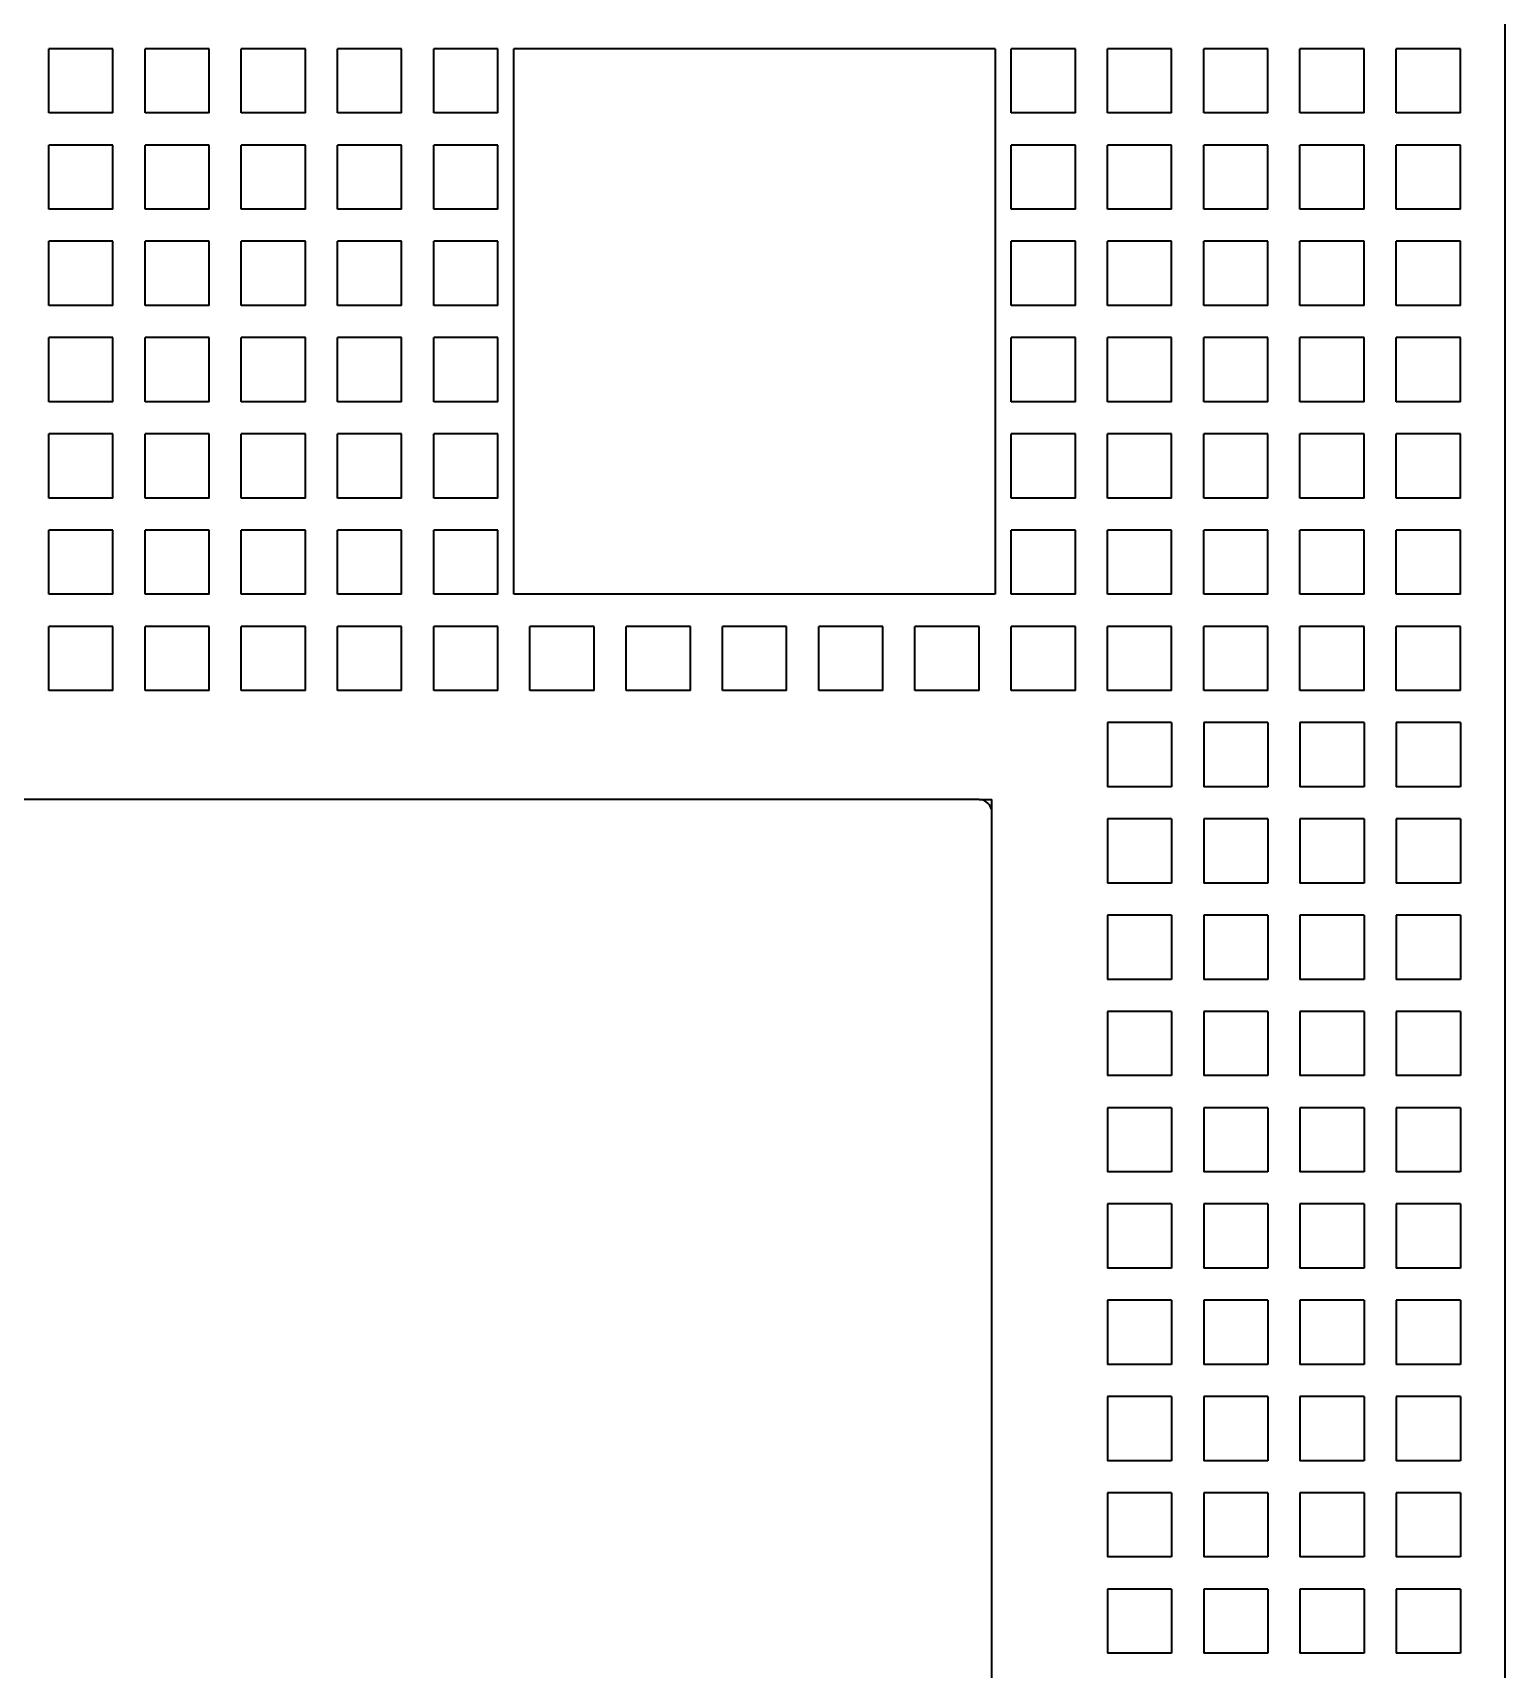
# Model space of a CAD drawing. Header units: millimetres. Extents: x 0 to 840, y -1485 to 297.
# Drawn here: x 74.303 to 76.598, y -701.995 to -699.445 of the extents above; entities that cross this region are included whole.
import ezdxf

# ---------------------------------------------------------------- set-up
doc = ezdxf.new("R2010")
doc.units = ezdxf.units.MM

# ---------------------------------------------------------------- blocks, each defined once
blk = doc.blocks.new('XT2_3P ABB')
at = {"color": 7, "lineweight": 35}
for p, q in [((3.95, 8.9), (-3.95, 8.9)), ((3.95, 8.9), (-3.95, 8.9)), ((2.25, 8.1), (-2.25, 8.1)), ((2.25, 8.1), (-2.25, 8.1)), ((2.1603, 8.1), (-2.1603, 8.1)), ((-2.25, 8.08), (-2.25, 4.02))]:
    blk.add_line(p, q, dxfattribs=at)
at = {"color": 7, "lineweight": 35, "ltscale": 0.025}
for p, q in [((-3.42, 8.83), (-3.42, 8.73)), ((-3.32, 8.83), (-3.42, 8.83)), ((-3.42, 8.83), (-3.42, 8.73)), ((-3.32, 8.83), (-3.42, 8.83)), ((-3.32, 8.83), (-3.32, 8.73)), ((-3.32, 8.83), (-3.32, 8.73)), ((-3.27, 8.83), (-3.27, 8.73)), ((-3.17, 8.83), (-3.27, 8.83)), ((-3.27, 8.83), (-3.27, 8.73)), ((-3.17, 8.83), (-3.27, 8.83)), ((-3.17, 8.83), (-3.17, 8.73)), ((-3.17, 8.83), (-3.17, 8.73)), ((-3.12, 8.83), (-3.12, 8.73)), ((-3.02, 8.83), (-3.12, 8.83)), ((-3.12, 8.83), (-3.12, 8.73)), ((-3.02, 8.83), (-3.12, 8.83)), ((-3.02, 8.83), (-3.02, 8.73)), ((-3.02, 8.83), (-3.02, 8.73)), ((-2.97, 8.83), (-2.97, 8.73)), ((-2.87, 8.83), (-2.97, 8.83)), ((-2.97, 8.83), (-2.97, 8.73)), ((-2.87, 8.83), (-2.97, 8.83)), ((-2.87, 8.83), (-2.87, 8.73)), ((-2.87, 8.83), (-2.87, 8.73)), ((-2.82, 8.83), (-2.82, 8.73)), ((-2.72, 8.83), (-2.82, 8.83)), ((-2.82, 8.83), (-2.82, 8.73)), ((-2.72, 8.83), (-2.82, 8.83)), ((-2.72, 8.83), (-2.72, 8.73)), ((-2.72, 8.83), (-2.72, 8.73)), ((-2.67, 8.83), (-2.67, 8.73)), ((-2.57, 8.83), (-2.67, 8.83)), ((-2.67, 8.83), (-2.67, 8.73)), ((-2.57, 8.83), (-2.67, 8.83)), ((-2.57, 8.83), (-2.57, 8.73)), ((-2.57, 8.83), (-2.57, 8.73)), ((-2.52, 8.83), (-2.52, 8.73)), ((-2.42, 8.83), (-2.52, 8.83)), ((-2.52, 8.83), (-2.52, 8.73)), ((-2.42, 8.83), (-2.52, 8.83)), ((-2.42, 8.83), (-2.42, 8.73)), ((-2.42, 8.83), (-2.42, 8.73)), ((-2.37, 8.83), (-2.37, 8.73)), ((-2.37, 8.83), (-2.27, 8.83)), ((-2.37, 8.83), (-2.37, 8.73)), ((-2.37, 8.83), (-2.27, 8.83)), ((-2.27, 8.83), (-2.27, 8.73)), ((-2.27, 8.83), (-2.27, 8.73)), ((-2.22, 8.83), (-2.22, 8.73)), ((-2.22, 8.83), (-2.12, 8.83)), ((-2.22, 8.83), (-2.22, 8.73)), ((-2.22, 8.83), (-2.12, 8.83)), ((-2.12, 8.83), (-2.12, 8.73)), ((-2.12, 8.83), (-2.12, 8.73)), ((-2.07, 8.83), (-2.07, 8.73)), ((-2.07, 8.83), (-1.97, 8.83)), ((-2.07, 8.83), (-2.07, 8.73)), ((-2.07, 8.83), (-1.97, 8.83)), ((-1.97, 8.83), (-1.97, 8.73)), ((-1.97, 8.83), (-1.97, 8.73)), ((-1.92, 8.83), (-1.92, 8.73)), ((-1.92, 8.83), (-1.82, 8.83)), ((-1.92, 8.83), (-1.92, 8.73)), ((-1.92, 8.83), (-1.82, 8.83)), ((-1.82, 8.83), (-1.82, 8.73)), ((-1.82, 8.83), (-1.82, 8.73)), ((-1.77, 8.83), (-1.77, 8.73)), ((-1.77, 8.83), (-1.67, 8.83)), ((-1.77, 8.83), (-1.77, 8.73)), ((-1.77, 8.83), (-1.67, 8.83)), ((-1.67, 8.83), (-1.67, 8.73)), ((-1.67, 8.83), (-1.67, 8.73)), ((-1.62, 8.83), (-1.62, 8.73)), ((-1.62, 8.83), (-1.52, 8.83)), ((-1.62, 8.83), (-1.62, 8.73)), ((-1.62, 8.83), (-1.52, 8.83)), ((-1.52, 8.83), (-1.52, 8.73)), ((-1.52, 8.83), (-1.52, 8.73)), ((-1.47, 8.83), (-1.47, 8.73)), ((-1.47, 8.83), (-1.37, 8.83)), ((-1.47, 8.83), (-1.47, 8.73)), ((-1.47, 8.83), (-1.37, 8.83)), ((-1.37, 8.83), (-1.37, 8.73)), ((-1.37, 8.83), (-1.37, 8.73)), ((-1.32, 8.83), (-1.32, 8.73)), ((-1.32, 8.83), (-1.22, 8.83)), ((-1.32, 8.83), (-1.32, 8.73)), ((-1.32, 8.83), (-1.22, 8.83)), ((-1.22, 8.83), (-1.22, 8.73)), ((-1.22, 8.83), (-1.22, 8.73)), ((-1.17, 8.83), (-1.17, 8.73)), ((-1.17, 8.83), (-1.07, 8.83)), ((-1.17, 8.83), (-1.17, 8.73)), ((-1.17, 8.83), (-1.07, 8.83)), ((-1.07, 8.83), (-1.07, 8.73)), ((-1.07, 8.83), (-1.07, 8.73)), ((-1.02, 8.83), (-1.02, 8.73)), ((-1.02, 8.83), (-0.92, 8.83)), ((-1.02, 8.83), (-1.02, 8.73)), ((-1.02, 8.83), (-0.92, 8.83)), ((-0.92, 8.83), (-0.92, 8.73)), ((-0.92, 8.83), (-0.92, 8.73)), ((-3.32, 8.73), (-3.42, 8.73)), ((-3.32, 8.73), (-3.42, 8.73)), ((-3.17, 8.73), (-3.27, 8.73)), ((-3.17, 8.73), (-3.27, 8.73)), ((-3.02, 8.73), (-3.12, 8.73)), ((-3.02, 8.73), (-3.12, 8.73)), ((-2.87, 8.73), (-2.97, 8.73)), ((-2.87, 8.73), (-2.97, 8.73)), ((-2.72, 8.73), (-2.82, 8.73)), ((-2.72, 8.73), (-2.82, 8.73)), ((-2.57, 8.73), (-2.67, 8.73)), ((-2.57, 8.73), (-2.67, 8.73)), ((-2.42, 8.73), (-2.52, 8.73)), ((-2.42, 8.73), (-2.52, 8.73)), ((-2.37, 8.73), (-2.27, 8.73)), ((-2.37, 8.73), (-2.27, 8.73)), ((-2.22, 8.73), (-2.12, 8.73)), ((-2.22, 8.73), (-2.12, 8.73)), ((-2.07, 8.73), (-1.97, 8.73)), ((-2.07, 8.73), (-1.97, 8.73)), ((-1.92, 8.73), (-1.82, 8.73)), ((-1.92, 8.73), (-1.82, 8.73)), ((-1.77, 8.73), (-1.67, 8.73)), ((-1.77, 8.73), (-1.67, 8.73)), ((-1.62, 8.73), (-1.52, 8.73)), ((-1.62, 8.73), (-1.52, 8.73)), ((-1.47, 8.73), (-1.37, 8.73)), ((-1.47, 8.73), (-1.37, 8.73)), ((-1.32, 8.73), (-1.22, 8.73)), ((-1.32, 8.73), (-1.22, 8.73)), ((-1.17, 8.73), (-1.07, 8.73)), ((-1.17, 8.73), (-1.07, 8.73)), ((-1.02, 8.73), (-0.92, 8.73)), ((-1.02, 8.73), (-0.92, 8.73)), ((-3.42, 8.68), (-3.42, 8.58)), ((-3.32, 8.68), (-3.42, 8.68)), ((-3.42, 8.68), (-3.42, 8.58)), ((-3.32, 8.68), (-3.42, 8.68)), ((-3.32, 8.68), (-3.32, 8.58)), ((-3.32, 8.68), (-3.32, 8.58)), ((-3.27, 8.68), (-3.27, 8.58)), ((-3.17, 8.68), (-3.27, 8.68)), ((-3.27, 8.68), (-3.27, 8.58)), ((-3.17, 8.68), (-3.27, 8.68)), ((-3.17, 8.68), (-3.17, 8.58)), ((-3.17, 8.68), (-3.17, 8.58)), ((-3.12, 8.68), (-3.12, 8.58)), ((-3.02, 8.68), (-3.12, 8.68)), ((-3.12, 8.68), (-3.12, 8.58)), ((-3.02, 8.68), (-3.12, 8.68)), ((-3.02, 8.68), (-3.02, 8.58)), ((-3.02, 8.68), (-3.02, 8.58)), ((-2.97, 8.68), (-2.97, 8.58)), ((-2.87, 8.68), (-2.97, 8.68)), ((-2.97, 8.68), (-2.97, 8.58)), ((-2.87, 8.68), (-2.97, 8.68)), ((-2.87, 8.68), (-2.87, 8.58)), ((-2.87, 8.68), (-2.87, 8.58)), ((-2.82, 8.68), (-2.82, 8.58)), ((-2.72, 8.68), (-2.82, 8.68)), ((-2.82, 8.68), (-2.82, 8.58)), ((-2.72, 8.68), (-2.82, 8.68)), ((-2.72, 8.68), (-2.72, 8.58)), ((-2.72, 8.68), (-2.72, 8.58)), ((-2.67, 8.68), (-2.67, 8.58)), ((-2.57, 8.68), (-2.67, 8.68)), ((-2.67, 8.68), (-2.67, 8.58)), ((-2.57, 8.68), (-2.67, 8.68)), ((-2.57, 8.68), (-2.57, 8.58)), ((-2.57, 8.68), (-2.57, 8.58)), ((-2.52, 8.68), (-2.52, 8.58)), ((-2.42, 8.68), (-2.52, 8.68)), ((-2.52, 8.68), (-2.52, 8.58)), ((-2.42, 8.68), (-2.52, 8.68)), ((-2.42, 8.68), (-2.42, 8.58)), ((-2.42, 8.68), (-2.42, 8.58)), ((-2.37, 8.68), (-2.37, 8.58)), ((-2.37, 8.68), (-2.27, 8.68)), ((-2.37, 8.68), (-2.37, 8.58)), ((-2.37, 8.68), (-2.27, 8.68)), ((-2.27, 8.68), (-2.27, 8.58)), ((-2.27, 8.68), (-2.27, 8.58)), ((-2.22, 8.68), (-2.22, 8.58)), ((-2.22, 8.68), (-2.12, 8.68)), ((-2.22, 8.68), (-2.22, 8.58)), ((-2.22, 8.68), (-2.12, 8.68)), ((-2.12, 8.68), (-2.12, 8.58)), ((-2.12, 8.68), (-2.12, 8.58)), ((-2.07, 8.68), (-2.07, 8.58)), ((-2.07, 8.68), (-1.97, 8.68)), ((-2.07, 8.68), (-2.07, 8.58)), ((-2.07, 8.68), (-1.97, 8.68)), ((-1.97, 8.68), (-1.97, 8.58)), ((-1.97, 8.68), (-1.97, 8.58)), ((-1.92, 8.68), (-1.92, 8.58)), ((-1.92, 8.68), (-1.82, 8.68)), ((-1.92, 8.68), (-1.92, 8.58)), ((-1.92, 8.68), (-1.82, 8.68)), ((-1.82, 8.68), (-1.82, 8.58)), ((-1.82, 8.68), (-1.82, 8.58)), ((-1.77, 8.68), (-1.77, 8.58)), ((-1.77, 8.68), (-1.67, 8.68)), ((-1.77, 8.68), (-1.77, 8.58)), ((-1.77, 8.68), (-1.67, 8.68)), ((-1.67, 8.68), (-1.67, 8.58)), ((-1.67, 8.68), (-1.67, 8.58)), ((-1.62, 8.68), (-1.62, 8.58)), ((-1.62, 8.68), (-1.52, 8.68)), ((-1.62, 8.68), (-1.62, 8.58)), ((-1.62, 8.68), (-1.52, 8.68)), ((-1.52, 8.68), (-1.52, 8.58)), ((-1.52, 8.68), (-1.52, 8.58)), ((-1.47, 8.68), (-1.47, 8.58)), ((-1.47, 8.68), (-1.37, 8.68)), ((-1.47, 8.68), (-1.47, 8.58)), ((-1.47, 8.68), (-1.37, 8.68)), ((-1.37, 8.68), (-1.37, 8.58)), ((-1.37, 8.68), (-1.37, 8.58)), ((-1.32, 8.68), (-1.32, 8.58)), ((-1.32, 8.68), (-1.22, 8.68)), ((-1.32, 8.68), (-1.32, 8.58)), ((-1.32, 8.68), (-1.22, 8.68)), ((-1.22, 8.68), (-1.22, 8.58)), ((-1.22, 8.68), (-1.22, 8.58)), ((-1.17, 8.68), (-1.17, 8.58)), ((-1.17, 8.68), (-1.07, 8.68)), ((-1.17, 8.68), (-1.17, 8.58)), ((-1.17, 8.68), (-1.07, 8.68)), ((-1.07, 8.68), (-1.07, 8.58)), ((-1.07, 8.68), (-1.07, 8.58)), ((-1.02, 8.68), (-1.02, 8.58)), ((-1.02, 8.68), (-0.92, 8.68)), ((-1.02, 8.68), (-1.02, 8.58)), ((-1.02, 8.68), (-0.92, 8.68)), ((-0.92, 8.68), (-0.92, 8.58)), ((-0.92, 8.68), (-0.92, 8.58)), ((-3.32, 8.58), (-3.42, 8.58)), ((-3.32, 8.58), (-3.42, 8.58)), ((-3.17, 8.58), (-3.27, 8.58)), ((-3.17, 8.58), (-3.27, 8.58)), ((-3.02, 8.58), (-3.12, 8.58)), ((-3.02, 8.58), (-3.12, 8.58)), ((-2.87, 8.58), (-2.97, 8.58)), ((-2.87, 8.58), (-2.97, 8.58)), ((-2.72, 8.58), (-2.82, 8.58)), ((-2.72, 8.58), (-2.82, 8.58)), ((-2.57, 8.58), (-2.67, 8.58)), ((-2.57, 8.58), (-2.67, 8.58)), ((-2.42, 8.58), (-2.52, 8.58)), ((-2.42, 8.58), (-2.52, 8.58)), ((-2.37, 8.58), (-2.27, 8.58)), ((-2.37, 8.58), (-2.27, 8.58)), ((-2.22, 8.58), (-2.12, 8.58)), ((-2.22, 8.58), (-2.12, 8.58)), ((-2.07, 8.58), (-1.97, 8.58)), ((-2.07, 8.58), (-1.97, 8.58)), ((-1.92, 8.58), (-1.82, 8.58)), ((-1.92, 8.58), (-1.82, 8.58)), ((-1.77, 8.58), (-1.67, 8.58)), ((-1.77, 8.58), (-1.67, 8.58)), ((-1.62, 8.58), (-1.52, 8.58)), ((-1.62, 8.58), (-1.52, 8.58)), ((-1.47, 8.58), (-1.37, 8.58)), ((-1.47, 8.58), (-1.37, 8.58)), ((-1.32, 8.58), (-1.22, 8.58)), ((-1.32, 8.58), (-1.22, 8.58)), ((-1.17, 8.58), (-1.07, 8.58)), ((-1.17, 8.58), (-1.07, 8.58)), ((-1.02, 8.58), (-0.92, 8.58)), ((-1.02, 8.58), (-0.92, 8.58)), ((-3.42, 8.53), (-3.42, 8.43)), ((-3.32, 8.53), (-3.42, 8.53)), ((-3.42, 8.53), (-3.42, 8.43)), ((-3.32, 8.53), (-3.42, 8.53)), ((-3.32, 8.53), (-3.32, 8.43)), ((-3.32, 8.53), (-3.32, 8.43)), ((-3.27, 8.53), (-3.27, 8.43)), ((-3.17, 8.53), (-3.27, 8.53)), ((-3.27, 8.53), (-3.27, 8.43)), ((-3.17, 8.53), (-3.27, 8.53)), ((-3.17, 8.53), (-3.17, 8.43)), ((-3.17, 8.53), (-3.17, 8.43)), ((-3.12, 8.53), (-3.12, 8.43)), ((-3.02, 8.53), (-3.12, 8.53)), ((-3.12, 8.53), (-3.12, 8.43)), ((-3.02, 8.53), (-3.12, 8.53)), ((-3.02, 8.53), (-3.02, 8.43)), ((-3.02, 8.53), (-3.02, 8.43)), ((-2.97, 8.53), (-2.97, 8.43)), ((-2.87, 8.53), (-2.97, 8.53)), ((-2.97, 8.53), (-2.97, 8.43)), ((-2.87, 8.53), (-2.97, 8.53)), ((-2.87, 8.53), (-2.87, 8.43)), ((-2.87, 8.53), (-2.87, 8.43)), ((-2.82, 8.53), (-2.82, 8.43)), ((-2.72, 8.53), (-2.82, 8.53)), ((-2.82, 8.53), (-2.82, 8.43)), ((-2.72, 8.53), (-2.82, 8.53)), ((-2.72, 8.53), (-2.72, 8.43)), ((-2.72, 8.53), (-2.72, 8.43)), ((-2.67, 8.53), (-2.67, 8.43)), ((-2.57, 8.53), (-2.67, 8.53)), ((-2.67, 8.53), (-2.67, 8.43)), ((-2.57, 8.53), (-2.67, 8.53)), ((-2.57, 8.53), (-2.57, 8.43)), ((-2.57, 8.53), (-2.57, 8.43)), ((-2.52, 8.53), (-2.52, 8.43)), ((-2.42, 8.53), (-2.52, 8.53)), ((-2.52, 8.53), (-2.52, 8.43)), ((-2.42, 8.53), (-2.52, 8.53)), ((-2.42, 8.53), (-2.42, 8.43)), ((-2.42, 8.53), (-2.42, 8.43)), ((-2.37, 8.53), (-2.37, 8.43)), ((-2.37, 8.53), (-2.27, 8.53)), ((-2.37, 8.53), (-2.37, 8.43)), ((-2.37, 8.53), (-2.27, 8.53)), ((-2.27, 8.53), (-2.27, 8.43)), ((-2.27, 8.53), (-2.27, 8.43)), ((-2.22, 8.53), (-2.22, 8.43)), ((-2.22, 8.53), (-2.12, 8.53)), ((-2.22, 8.53), (-2.22, 8.43)), ((-2.22, 8.53), (-2.12, 8.53)), ((-2.12, 8.53), (-2.12, 8.43)), ((-2.12, 8.53), (-2.12, 8.43)), ((-2.07, 8.53), (-2.07, 8.43)), ((-2.07, 8.53), (-1.97, 8.53)), ((-2.07, 8.53), (-2.07, 8.43)), ((-2.07, 8.53), (-1.97, 8.53)), ((-1.97, 8.53), (-1.97, 8.43)), ((-1.97, 8.53), (-1.97, 8.43)), ((-1.92, 8.53), (-1.92, 8.43)), ((-1.92, 8.53), (-1.82, 8.53)), ((-1.92, 8.53), (-1.92, 8.43)), ((-1.92, 8.53), (-1.82, 8.53)), ((-1.82, 8.53), (-1.82, 8.43)), ((-1.82, 8.53), (-1.82, 8.43)), ((-1.77, 8.53), (-1.77, 8.43)), ((-1.77, 8.53), (-1.67, 8.53)), ((-1.77, 8.53), (-1.77, 8.43)), ((-1.77, 8.53), (-1.67, 8.53)), ((-1.67, 8.53), (-1.67, 8.43)), ((-1.67, 8.53), (-1.67, 8.43)), ((-1.62, 8.53), (-1.62, 8.43)), ((-1.62, 8.53), (-1.52, 8.53)), ((-1.62, 8.53), (-1.62, 8.43)), ((-1.62, 8.53), (-1.52, 8.53)), ((-1.52, 8.53), (-1.52, 8.43)), ((-1.52, 8.53), (-1.52, 8.43)), ((-1.47, 8.53), (-1.47, 8.43)), ((-1.47, 8.53), (-1.37, 8.53)), ((-1.47, 8.53), (-1.47, 8.43)), ((-1.47, 8.53), (-1.37, 8.53)), ((-1.37, 8.53), (-1.37, 8.43)), ((-1.37, 8.53), (-1.37, 8.43)), ((-1.32, 8.53), (-1.32, 8.43)), ((-1.32, 8.53), (-1.22, 8.53)), ((-1.32, 8.53), (-1.32, 8.43)), ((-1.32, 8.53), (-1.22, 8.53)), ((-1.22, 8.53), (-1.22, 8.43)), ((-1.22, 8.53), (-1.22, 8.43)), ((-1.17, 8.53), (-1.17, 8.43)), ((-1.17, 8.53), (-1.07, 8.53)), ((-1.17, 8.53), (-1.17, 8.43)), ((-1.17, 8.53), (-1.07, 8.53)), ((-1.07, 8.53), (-1.07, 8.43)), ((-1.07, 8.53), (-1.07, 8.43)), ((-1.02, 8.53), (-1.02, 8.43)), ((-1.02, 8.53), (-0.92, 8.53)), ((-1.02, 8.53), (-1.02, 8.43)), ((-1.02, 8.53), (-0.92, 8.53)), ((-0.92, 8.53), (-0.92, 8.43)), ((-0.92, 8.53), (-0.92, 8.43)), ((-3.32, 8.43), (-3.42, 8.43)), ((-3.32, 8.43), (-3.42, 8.43)), ((-3.17, 8.43), (-3.27, 8.43)), ((-3.17, 8.43), (-3.27, 8.43)), ((-3.02, 8.43), (-3.12, 8.43)), ((-3.02, 8.43), (-3.12, 8.43)), ((-2.87, 8.43), (-2.97, 8.43)), ((-2.87, 8.43), (-2.97, 8.43)), ((-2.72, 8.43), (-2.82, 8.43)), ((-2.72, 8.43), (-2.82, 8.43)), ((-2.57, 8.43), (-2.67, 8.43)), ((-2.57, 8.43), (-2.67, 8.43)), ((-2.42, 8.43), (-2.52, 8.43)), ((-2.42, 8.43), (-2.52, 8.43)), ((-2.37, 8.43), (-2.27, 8.43)), ((-2.37, 8.43), (-2.27, 8.43)), ((-2.22, 8.43), (-2.12, 8.43)), ((-2.22, 8.43), (-2.12, 8.43)), ((-2.07, 8.43), (-1.97, 8.43)), ((-2.07, 8.43), (-1.97, 8.43)), ((-1.92, 8.43), (-1.82, 8.43)), ((-1.92, 8.43), (-1.82, 8.43)), ((-1.77, 8.43), (-1.67, 8.43)), ((-1.77, 8.43), (-1.67, 8.43)), ((-1.62, 8.43), (-1.52, 8.43)), ((-1.62, 8.43), (-1.52, 8.43)), ((-1.47, 8.43), (-1.37, 8.43)), ((-1.47, 8.43), (-1.37, 8.43)), ((-1.32, 8.43), (-1.22, 8.43)), ((-1.32, 8.43), (-1.22, 8.43)), ((-1.17, 8.43), (-1.07, 8.43)), ((-1.17, 8.43), (-1.07, 8.43)), ((-1.02, 8.43), (-0.92, 8.43)), ((-1.02, 8.43), (-0.92, 8.43)), ((-3.42, 8.38), (-3.42, 8.28)), ((-3.32, 8.38), (-3.42, 8.38)), ((-3.42, 8.38), (-3.42, 8.28)), ((-3.32, 8.38), (-3.42, 8.38)), ((-3.32, 8.38), (-3.32, 8.28)), ((-3.32, 8.38), (-3.32, 8.28)), ((-3.27, 8.38), (-3.27, 8.28)), ((-3.17, 8.38), (-3.27, 8.38)), ((-3.27, 8.38), (-3.27, 8.28)), ((-3.17, 8.38), (-3.27, 8.38)), ((-3.17, 8.38), (-3.17, 8.28)), ((-3.17, 8.38), (-3.17, 8.28)), ((-3.12, 8.38), (-3.12, 8.28)), ((-3.02, 8.38), (-3.12, 8.38)), ((-3.12, 8.38), (-3.12, 8.28)), ((-3.02, 8.38), (-3.12, 8.38)), ((-3.02, 8.38), (-3.02, 8.28)), ((-3.02, 8.38), (-3.02, 8.28)), ((-2.97, 8.38), (-2.97, 8.28)), ((-2.87, 8.38), (-2.97, 8.38)), ((-2.97, 8.38), (-2.97, 8.28)), ((-2.87, 8.38), (-2.97, 8.38)), ((-2.87, 8.38), (-2.87, 8.28)), ((-2.87, 8.38), (-2.87, 8.28)), ((-2.82, 8.38), (-2.82, 8.28)), ((-2.72, 8.38), (-2.82, 8.38)), ((-2.82, 8.38), (-2.82, 8.28)), ((-2.72, 8.38), (-2.82, 8.38)), ((-2.72, 8.38), (-2.72, 8.28)), ((-2.72, 8.38), (-2.72, 8.28)), ((-2.67, 8.38), (-2.67, 8.28)), ((-2.57, 8.38), (-2.67, 8.38)), ((-2.67, 8.38), (-2.67, 8.28)), ((-2.57, 8.38), (-2.67, 8.38)), ((-2.57, 8.38), (-2.57, 8.28)), ((-2.57, 8.38), (-2.57, 8.28)), ((-2.52, 8.38), (-2.52, 8.28)), ((-2.42, 8.38), (-2.52, 8.38)), ((-2.52, 8.38), (-2.52, 8.28)), ((-2.42, 8.38), (-2.52, 8.38)), ((-2.42, 8.38), (-2.42, 8.28)), ((-2.42, 8.38), (-2.42, 8.28)), ((-2.37, 8.38), (-2.37, 8.28)), ((-2.37, 8.38), (-2.27, 8.38)), ((-2.37, 8.38), (-2.37, 8.28)), ((-2.37, 8.38), (-2.27, 8.38)), ((-2.27, 8.38), (-2.27, 8.28)), ((-2.27, 8.38), (-2.27, 8.28)), ((-2.22, 8.38), (-2.22, 8.28)), ((-2.22, 8.38), (-2.12, 8.38)), ((-2.22, 8.38), (-2.22, 8.28)), ((-2.22, 8.38), (-2.12, 8.38)), ((-2.12, 8.38), (-2.12, 8.28)), ((-2.12, 8.38), (-2.12, 8.28)), ((-2.07, 8.38), (-2.07, 8.28)), ((-2.07, 8.38), (-1.97, 8.38)), ((-2.07, 8.38), (-2.07, 8.28)), ((-2.07, 8.38), (-1.97, 8.38)), ((-1.97, 8.38), (-1.97, 8.28)), ((-1.97, 8.38), (-1.97, 8.28)), ((-1.92, 8.38), (-1.92, 8.28)), ((-1.92, 8.38), (-1.82, 8.38)), ((-1.92, 8.38), (-1.92, 8.28)), ((-1.92, 8.38), (-1.82, 8.38)), ((-1.82, 8.38), (-1.82, 8.28)), ((-1.82, 8.38), (-1.82, 8.28)), ((-1.77, 8.38), (-1.77, 8.28)), ((-1.77, 8.38), (-1.67, 8.38)), ((-1.77, 8.38), (-1.77, 8.28)), ((-1.77, 8.38), (-1.67, 8.38)), ((-1.67, 8.38), (-1.67, 8.28)), ((-1.67, 8.38), (-1.67, 8.28)), ((-1.62, 8.38), (-1.62, 8.28)), ((-1.62, 8.38), (-1.52, 8.38)), ((-1.62, 8.38), (-1.62, 8.28)), ((-1.62, 8.38), (-1.52, 8.38)), ((-1.52, 8.38), (-1.52, 8.28)), ((-1.52, 8.38), (-1.52, 8.28)), ((-1.47, 8.38), (-1.47, 8.28)), ((-1.47, 8.38), (-1.37, 8.38)), ((-1.47, 8.38), (-1.47, 8.28)), ((-1.47, 8.38), (-1.37, 8.38)), ((-1.37, 8.38), (-1.37, 8.28)), ((-1.37, 8.38), (-1.37, 8.28)), ((-1.32, 8.38), (-1.32, 8.28)), ((-1.32, 8.38), (-1.22, 8.38)), ((-1.32, 8.38), (-1.32, 8.28)), ((-1.32, 8.38), (-1.22, 8.38)), ((-1.22, 8.38), (-1.22, 8.28)), ((-1.22, 8.38), (-1.22, 8.28)), ((-1.17, 8.38), (-1.17, 8.28)), ((-1.17, 8.38), (-1.07, 8.38)), ((-1.17, 8.38), (-1.17, 8.28)), ((-1.17, 8.38), (-1.07, 8.38)), ((-1.07, 8.38), (-1.07, 8.28)), ((-1.07, 8.38), (-1.07, 8.28)), ((-1.02, 8.38), (-1.02, 8.28)), ((-1.02, 8.38), (-0.92, 8.38)), ((-1.02, 8.38), (-1.02, 8.28)), ((-1.02, 8.38), (-0.92, 8.38)), ((-0.92, 8.38), (-0.92, 8.28)), ((-0.92, 8.38), (-0.92, 8.28)), ((-3.32, 8.28), (-3.42, 8.28)), ((-3.32, 8.28), (-3.42, 8.28)), ((-3.17, 8.28), (-3.27, 8.28)), ((-3.17, 8.28), (-3.27, 8.28)), ((-3.02, 8.28), (-3.12, 8.28)), ((-3.02, 8.28), (-3.12, 8.28)), ((-2.87, 8.28), (-2.97, 8.28)), ((-2.87, 8.28), (-2.97, 8.28)), ((-2.72, 8.28), (-2.82, 8.28)), ((-2.72, 8.28), (-2.82, 8.28)), ((-2.57, 8.28), (-2.67, 8.28)), ((-2.57, 8.28), (-2.67, 8.28)), ((-2.42, 8.28), (-2.52, 8.28)), ((-2.42, 8.28), (-2.52, 8.28)), ((-2.37, 8.28), (-2.27, 8.28)), ((-2.37, 8.28), (-2.27, 8.28)), ((-2.22, 8.28), (-2.12, 8.28)), ((-2.22, 8.28), (-2.12, 8.28)), ((-2.07, 8.28), (-1.97, 8.28)), ((-2.07, 8.28), (-1.97, 8.28)), ((-1.92, 8.28), (-1.82, 8.28)), ((-1.92, 8.28), (-1.82, 8.28)), ((-1.77, 8.28), (-1.67, 8.28)), ((-1.77, 8.28), (-1.67, 8.28)), ((-1.62, 8.28), (-1.52, 8.28)), ((-1.62, 8.28), (-1.52, 8.28)), ((-1.47, 8.28), (-1.37, 8.28)), ((-1.47, 8.28), (-1.37, 8.28)), ((-1.32, 8.28), (-1.22, 8.28)), ((-1.32, 8.28), (-1.22, 8.28)), ((-1.17, 8.28), (-1.07, 8.28)), ((-1.17, 8.28), (-1.07, 8.28)), ((-1.02, 8.28), (-0.92, 8.28)), ((-1.02, 8.28), (-0.92, 8.28)), ((-3.42, 8.23), (-3.42, 8.13)), ((-3.32, 8.23), (-3.42, 8.23)), ((-3.42, 8.23), (-3.42, 8.13)), ((-3.32, 8.23), (-3.42, 8.23)), ((-3.32, 8.23), (-3.32, 8.13)), ((-3.32, 8.23), (-3.32, 8.13)), ((-3.27, 8.23), (-3.27, 8.13)), ((-3.17, 8.23), (-3.27, 8.23)), ((-3.27, 8.23), (-3.27, 8.13)), ((-3.17, 8.23), (-3.27, 8.23)), ((-3.17, 8.23), (-3.17, 8.13)), ((-3.17, 8.23), (-3.17, 8.13)), ((-3.12, 8.23), (-3.12, 8.13)), ((-3.02, 8.23), (-3.12, 8.23)), ((-3.12, 8.23), (-3.12, 8.13)), ((-3.02, 8.23), (-3.12, 8.23)), ((-3.02, 8.23), (-3.02, 8.13)), ((-3.02, 8.23), (-3.02, 8.13)), ((-2.97, 8.23), (-2.97, 8.13)), ((-2.87, 8.23), (-2.97, 8.23)), ((-2.97, 8.23), (-2.97, 8.13)), ((-2.87, 8.23), (-2.97, 8.23)), ((-2.87, 8.23), (-2.87, 8.13)), ((-2.87, 8.23), (-2.87, 8.13)), ((-2.82, 8.23), (-2.82, 8.13)), ((-2.72, 8.23), (-2.82, 8.23)), ((-2.82, 8.23), (-2.82, 8.13)), ((-2.72, 8.23), (-2.82, 8.23)), ((-2.72, 8.23), (-2.72, 8.13)), ((-2.72, 8.23), (-2.72, 8.13)), ((-2.67, 8.23), (-2.67, 8.13)), ((-2.57, 8.23), (-2.67, 8.23)), ((-2.67, 8.23), (-2.67, 8.13)), ((-2.57, 8.23), (-2.67, 8.23)), ((-2.57, 8.23), (-2.57, 8.13)), ((-2.57, 8.23), (-2.57, 8.13)), ((-2.52, 8.23), (-2.52, 8.13)), ((-2.42, 8.23), (-2.52, 8.23)), ((-2.52, 8.23), (-2.52, 8.13)), ((-2.42, 8.23), (-2.52, 8.23)), ((-2.42, 8.23), (-2.42, 8.13)), ((-2.42, 8.23), (-2.42, 8.13)), ((-3.32, 8.13), (-3.42, 8.13)), ((-3.32, 8.13), (-3.42, 8.13)), ((-3.17, 8.13), (-3.27, 8.13)), ((-3.17, 8.13), (-3.27, 8.13)), ((-3.02, 8.13), (-3.12, 8.13)), ((-3.02, 8.13), (-3.12, 8.13)), ((-2.87, 8.13), (-2.97, 8.13)), ((-2.87, 8.13), (-2.97, 8.13)), ((-2.72, 8.13), (-2.82, 8.13)), ((-2.72, 8.13), (-2.82, 8.13)), ((-2.57, 8.13), (-2.67, 8.13)), ((-2.57, 8.13), (-2.67, 8.13)), ((-2.42, 8.13), (-2.52, 8.13)), ((-2.42, 8.13), (-2.52, 8.13)), ((-2.52, 8.08), (-2.52, 7.98)), ((-2.42, 8.08), (-2.52, 8.08)), ((-2.52, 8.08), (-2.52, 7.98)), ((-2.42, 8.08), (-2.52, 8.08)), ((-2.42, 8.08), (-2.42, 7.98)), ((-2.42, 8.08), (-2.42, 7.98)), ((-2.42, 7.98), (-2.52, 7.98)), ((-2.42, 7.98), (-2.52, 7.98)), ((-2.52, 7.93), (-2.52, 7.83)), ((-2.42, 7.93), (-2.52, 7.93)), ((-2.52, 7.93), (-2.52, 7.83)), ((-2.42, 7.93), (-2.52, 7.93)), ((-2.42, 7.93), (-2.42, 7.83)), ((-2.42, 7.93), (-2.42, 7.83)), ((-2.42, 7.83), (-2.52, 7.83)), ((-2.42, 7.83), (-2.52, 7.83)), ((-2.52, 7.78), (-2.52, 7.68)), ((-2.42, 7.78), (-2.52, 7.78)), ((-2.52, 7.78), (-2.52, 7.68)), ((-2.42, 7.78), (-2.52, 7.78)), ((-2.42, 7.78), (-2.42, 7.68)), ((-2.42, 7.78), (-2.42, 7.68)), ((-2.42, 7.68), (-2.52, 7.68)), ((-2.42, 7.68), (-2.52, 7.68)), ((-2.52, 7.63), (-2.52, 7.53)), ((-2.42, 7.63), (-2.52, 7.63)), ((-2.52, 7.63), (-2.52, 7.53)), ((-2.42, 7.63), (-2.52, 7.63)), ((-2.42, 7.63), (-2.42, 7.53)), ((-2.42, 7.63), (-2.42, 7.53)), ((-2.42, 7.53), (-2.52, 7.53)), ((-2.42, 7.53), (-2.52, 7.53)), ((-2.52, 7.48), (-2.52, 7.38)), ((-2.42, 7.48), (-2.52, 7.48)), ((-2.52, 7.48), (-2.52, 7.38)), ((-2.42, 7.48), (-2.52, 7.48)), ((-2.42, 7.48), (-2.42, 7.38)), ((-2.42, 7.48), (-2.42, 7.38)), ((-2.42, 7.38), (-2.52, 7.38)), ((-2.42, 7.38), (-2.52, 7.38)), ((-3.42, 7.33), (-3.42, 7.23)), ((-3.32, 7.33), (-3.42, 7.33)), ((-3.42, 7.33), (-3.42, 7.23)), ((-3.32, 7.33), (-3.42, 7.33)), ((-3.32, 7.33), (-3.32, 7.23)), ((-3.32, 7.33), (-3.32, 7.23)), ((-3.27, 7.33), (-3.27, 7.23)), ((-3.17, 7.33), (-3.27, 7.33)), ((-3.27, 7.33), (-3.27, 7.23)), ((-3.17, 7.33), (-3.27, 7.33)), ((-3.17, 7.33), (-3.17, 7.23)), ((-3.17, 7.33), (-3.17, 7.23)), ((-3.12, 7.33), (-3.12, 7.23)), ((-3.02, 7.33), (-3.12, 7.33)), ((-3.12, 7.33), (-3.12, 7.23)), ((-3.02, 7.33), (-3.12, 7.33)), ((-3.02, 7.33), (-3.02, 7.23)), ((-3.02, 7.33), (-3.02, 7.23)), ((-2.97, 7.33), (-2.97, 7.23)), ((-2.87, 7.33), (-2.97, 7.33)), ((-2.97, 7.33), (-2.97, 7.23)), ((-2.87, 7.33), (-2.97, 7.33)), ((-2.87, 7.33), (-2.87, 7.23)), ((-2.87, 7.33), (-2.87, 7.23)), ((-2.82, 7.33), (-2.82, 7.23)), ((-2.72, 7.33), (-2.82, 7.33)), ((-2.82, 7.33), (-2.82, 7.23)), ((-2.72, 7.33), (-2.82, 7.33)), ((-2.72, 7.33), (-2.72, 7.23)), ((-2.72, 7.33), (-2.72, 7.23)), ((-2.67, 7.33), (-2.67, 7.23)), ((-2.57, 7.33), (-2.67, 7.33)), ((-2.67, 7.33), (-2.67, 7.23)), ((-2.57, 7.33), (-2.67, 7.33)), ((-2.57, 7.33), (-2.57, 7.23)), ((-2.57, 7.33), (-2.57, 7.23)), ((-2.52, 7.33), (-2.52, 7.23)), ((-2.42, 7.33), (-2.52, 7.33)), ((-2.52, 7.33), (-2.52, 7.23)), ((-2.42, 7.33), (-2.52, 7.33)), ((-2.42, 7.33), (-2.42, 7.23)), ((-2.42, 7.33), (-2.42, 7.23)), ((-3.32, 7.23), (-3.42, 7.23)), ((-3.32, 7.23), (-3.42, 7.23)), ((-3.17, 7.23), (-3.27, 7.23)), ((-3.17, 7.23), (-3.27, 7.23)), ((-3.02, 7.23), (-3.12, 7.23)), ((-3.02, 7.23), (-3.12, 7.23)), ((-2.87, 7.23), (-2.97, 7.23)), ((-2.87, 7.23), (-2.97, 7.23)), ((-2.72, 7.23), (-2.82, 7.23)), ((-2.72, 7.23), (-2.82, 7.23)), ((-2.57, 7.23), (-2.67, 7.23)), ((-2.57, 7.23), (-2.67, 7.23)), ((-2.42, 7.23), (-2.52, 7.23)), ((-2.42, 7.23), (-2.52, 7.23)), ((-3.42, 7.18), (-3.42, 7.08)), ((-3.32, 7.18), (-3.42, 7.18)), ((-3.42, 7.18), (-3.42, 7.08)), ((-3.32, 7.18), (-3.42, 7.18)), ((-3.32, 7.18), (-3.32, 7.08)), ((-3.32, 7.18), (-3.32, 7.08)), ((-3.27, 7.18), (-3.27, 7.08)), ((-3.17, 7.18), (-3.27, 7.18)), ((-3.27, 7.18), (-3.27, 7.08)), ((-3.17, 7.18), (-3.27, 7.18)), ((-3.17, 7.18), (-3.17, 7.08)), ((-3.17, 7.18), (-3.17, 7.08)), ((-3.12, 7.18), (-3.12, 7.08)), ((-3.02, 7.18), (-3.12, 7.18)), ((-3.12, 7.18), (-3.12, 7.08)), ((-3.02, 7.18), (-3.12, 7.18)), ((-3.02, 7.18), (-3.02, 7.08)), ((-3.02, 7.18), (-3.02, 7.08)), ((-2.97, 7.18), (-2.97, 7.08)), ((-2.87, 7.18), (-2.97, 7.18)), ((-2.97, 7.18), (-2.97, 7.08)), ((-2.87, 7.18), (-2.97, 7.18)), ((-2.87, 7.18), (-2.87, 7.08)), ((-2.87, 7.18), (-2.87, 7.08)), ((-2.82, 7.18), (-2.82, 7.08)), ((-2.72, 7.18), (-2.82, 7.18)), ((-2.82, 7.18), (-2.82, 7.08)), ((-2.72, 7.18), (-2.82, 7.18)), ((-2.72, 7.18), (-2.72, 7.08)), ((-2.72, 7.18), (-2.72, 7.08)), ((-2.67, 7.18), (-2.67, 7.08)), ((-2.57, 7.18), (-2.67, 7.18)), ((-2.67, 7.18), (-2.67, 7.08)), ((-2.57, 7.18), (-2.67, 7.18)), ((-2.57, 7.18), (-2.57, 7.08)), ((-2.57, 7.18), (-2.57, 7.08)), ((-2.52, 7.18), (-2.52, 7.08)), ((-2.42, 7.18), (-2.52, 7.18)), ((-2.52, 7.18), (-2.52, 7.08)), ((-2.42, 7.18), (-2.52, 7.18)), ((-2.42, 7.18), (-2.42, 7.08)), ((-2.42, 7.18), (-2.42, 7.08)), ((-3.32, 7.08), (-3.42, 7.08)), ((-3.32, 7.08), (-3.42, 7.08)), ((-3.17, 7.08), (-3.27, 7.08)), ((-3.17, 7.08), (-3.27, 7.08)), ((-3.02, 7.08), (-3.12, 7.08)), ((-3.02, 7.08), (-3.12, 7.08)), ((-2.87, 7.08), (-2.97, 7.08)), ((-2.87, 7.08), (-2.97, 7.08)), ((-2.72, 7.08), (-2.82, 7.08)), ((-2.72, 7.08), (-2.82, 7.08)), ((-2.57, 7.08), (-2.67, 7.08)), ((-2.57, 7.08), (-2.67, 7.08)), ((-2.42, 7.08), (-2.52, 7.08)), ((-2.42, 7.08), (-2.52, 7.08)), ((-3.42, 7.03), (-3.42, 6.93)), ((-3.32, 7.03), (-3.42, 7.03)), ((-3.42, 7.03), (-3.42, 6.93)), ((-3.32, 7.03), (-3.42, 7.03)), ((-3.32, 7.03), (-3.32, 6.93)), ((-3.32, 7.03), (-3.32, 6.93)), ((-3.27, 7.03), (-3.27, 6.93)), ((-3.17, 7.03), (-3.27, 7.03)), ((-3.27, 7.03), (-3.27, 6.93)), ((-3.17, 7.03), (-3.27, 7.03)), ((-3.17, 7.03), (-3.17, 6.93)), ((-3.17, 7.03), (-3.17, 6.93)), ((-3.12, 7.03), (-3.12, 6.93)), ((-3.02, 7.03), (-3.12, 7.03)), ((-3.12, 7.03), (-3.12, 6.93)), ((-3.02, 7.03), (-3.12, 7.03)), ((-3.02, 7.03), (-3.02, 6.93)), ((-3.02, 7.03), (-3.02, 6.93)), ((-2.97, 7.03), (-2.97, 6.93)), ((-2.87, 7.03), (-2.97, 7.03)), ((-2.97, 7.03), (-2.97, 6.93)), ((-2.87, 7.03), (-2.97, 7.03)), ((-2.87, 7.03), (-2.87, 6.93)), ((-2.87, 7.03), (-2.87, 6.93)), ((-2.82, 7.03), (-2.82, 6.93)), ((-2.72, 7.03), (-2.82, 7.03)), ((-2.82, 7.03), (-2.82, 6.93)), ((-2.72, 7.03), (-2.82, 7.03)), ((-2.72, 7.03), (-2.72, 6.93)), ((-2.72, 7.03), (-2.72, 6.93)), ((-2.67, 7.03), (-2.67, 6.93)), ((-2.57, 7.03), (-2.67, 7.03)), ((-2.67, 7.03), (-2.67, 6.93)), ((-2.57, 7.03), (-2.67, 7.03)), ((-2.57, 7.03), (-2.57, 6.93)), ((-2.57, 7.03), (-2.57, 6.93)), ((-2.52, 7.03), (-2.52, 6.93)), ((-2.42, 7.03), (-2.52, 7.03)), ((-2.52, 7.03), (-2.52, 6.93)), ((-2.42, 7.03), (-2.52, 7.03)), ((-2.42, 7.03), (-2.42, 6.93)), ((-2.42, 7.03), (-2.42, 6.93)), ((-3.32, 6.93), (-3.42, 6.93)), ((-3.32, 6.93), (-3.42, 6.93)), ((-3.17, 6.93), (-3.27, 6.93)), ((-3.17, 6.93), (-3.27, 6.93)), ((-3.02, 6.93), (-3.12, 6.93)), ((-3.02, 6.93), (-3.12, 6.93)), ((-2.87, 6.93), (-2.97, 6.93)), ((-2.87, 6.93), (-2.97, 6.93)), ((-2.72, 6.93), (-2.82, 6.93)), ((-2.72, 6.93), (-2.82, 6.93)), ((-2.57, 6.93), (-2.67, 6.93)), ((-2.57, 6.93), (-2.67, 6.93)), ((-2.42, 6.93), (-2.52, 6.93)), ((-2.42, 6.93), (-2.52, 6.93)), ((-3.42, 6.88), (-3.42, 6.78)), ((-3.32, 6.88), (-3.42, 6.88)), ((-3.42, 6.88), (-3.42, 6.78)), ((-3.32, 6.88), (-3.42, 6.88)), ((-3.32, 6.88), (-3.32, 6.78)), ((-3.32, 6.88), (-3.32, 6.78)), ((-3.27, 6.88), (-3.27, 6.78)), ((-3.17, 6.88), (-3.27, 6.88)), ((-3.27, 6.88), (-3.27, 6.78)), ((-3.17, 6.88), (-3.27, 6.88)), ((-3.17, 6.88), (-3.17, 6.78)), ((-3.17, 6.88), (-3.17, 6.78)), ((-3.12, 6.88), (-3.12, 6.78)), ((-3.02, 6.88), (-3.12, 6.88)), ((-3.12, 6.88), (-3.12, 6.78)), ((-3.02, 6.88), (-3.12, 6.88)), ((-3.02, 6.88), (-3.02, 6.78)), ((-3.02, 6.88), (-3.02, 6.78)), ((-2.97, 6.88), (-2.97, 6.78)), ((-2.87, 6.88), (-2.97, 6.88)), ((-2.97, 6.88), (-2.97, 6.78)), ((-2.87, 6.88), (-2.97, 6.88)), ((-2.87, 6.88), (-2.87, 6.78)), ((-2.87, 6.88), (-2.87, 6.78)), ((-2.82, 6.88), (-2.82, 6.78)), ((-2.72, 6.88), (-2.82, 6.88)), ((-2.82, 6.88), (-2.82, 6.78)), ((-2.72, 6.88), (-2.82, 6.88)), ((-2.72, 6.88), (-2.72, 6.78)), ((-2.72, 6.88), (-2.72, 6.78)), ((-2.67, 6.88), (-2.67, 6.78)), ((-2.57, 6.88), (-2.67, 6.88)), ((-2.67, 6.88), (-2.67, 6.78)), ((-2.57, 6.88), (-2.67, 6.88)), ((-2.57, 6.88), (-2.57, 6.78)), ((-2.57, 6.88), (-2.57, 6.78)), ((-2.52, 6.88), (-2.52, 6.78)), ((-2.42, 6.88), (-2.52, 6.88)), ((-2.52, 6.88), (-2.52, 6.78)), ((-2.42, 6.88), (-2.52, 6.88)), ((-2.42, 6.88), (-2.42, 6.78)), ((-2.42, 6.88), (-2.42, 6.78)), ((-3.32, 6.78), (-3.42, 6.78)), ((-3.32, 6.78), (-3.42, 6.78)), ((-3.17, 6.78), (-3.27, 6.78)), ((-3.17, 6.78), (-3.27, 6.78)), ((-3.02, 6.78), (-3.12, 6.78)), ((-3.02, 6.78), (-3.12, 6.78)), ((-2.87, 6.78), (-2.97, 6.78)), ((-2.87, 6.78), (-2.97, 6.78)), ((-2.72, 6.78), (-2.82, 6.78)), ((-2.72, 6.78), (-2.82, 6.78)), ((-2.57, 6.78), (-2.67, 6.78)), ((-2.57, 6.78), (-2.67, 6.78)), ((-2.42, 6.78), (-2.52, 6.78)), ((-2.42, 6.78), (-2.52, 6.78)), ((-3.42, 6.73), (-3.42, 6.63)), ((-3.32, 6.73), (-3.42, 6.73)), ((-3.42, 6.73), (-3.42, 6.63)), ((-3.32, 6.73), (-3.42, 6.73)), ((-3.32, 6.73), (-3.32, 6.63)), ((-3.32, 6.73), (-3.32, 6.63)), ((-3.27, 6.73), (-3.27, 6.63)), ((-3.17, 6.73), (-3.27, 6.73)), ((-3.27, 6.73), (-3.27, 6.63)), ((-3.17, 6.73), (-3.27, 6.73)), ((-3.17, 6.73), (-3.17, 6.63)), ((-3.17, 6.73), (-3.17, 6.63)), ((-3.12, 6.73), (-3.12, 6.63)), ((-3.02, 6.73), (-3.12, 6.73)), ((-3.12, 6.73), (-3.12, 6.63)), ((-3.02, 6.73), (-3.12, 6.73)), ((-3.02, 6.73), (-3.02, 6.63)), ((-3.02, 6.73), (-3.02, 6.63)), ((-2.97, 6.73), (-2.97, 6.63)), ((-2.87, 6.73), (-2.97, 6.73)), ((-2.97, 6.73), (-2.97, 6.63)), ((-2.87, 6.73), (-2.97, 6.73)), ((-2.87, 6.73), (-2.87, 6.63)), ((-2.87, 6.73), (-2.87, 6.63)), ((-2.82, 6.73), (-2.82, 6.63)), ((-2.72, 6.73), (-2.82, 6.73)), ((-2.82, 6.73), (-2.82, 6.63)), ((-2.72, 6.73), (-2.82, 6.73)), ((-2.72, 6.73), (-2.72, 6.63)), ((-2.72, 6.73), (-2.72, 6.63)), ((-2.67, 6.73), (-2.67, 6.63)), ((-2.57, 6.73), (-2.67, 6.73)), ((-2.67, 6.73), (-2.67, 6.63)), ((-2.57, 6.73), (-2.67, 6.73)), ((-2.57, 6.73), (-2.57, 6.63)), ((-2.57, 6.73), (-2.57, 6.63)), ((-2.52, 6.73), (-2.52, 6.63)), ((-2.42, 6.73), (-2.52, 6.73)), ((-2.52, 6.73), (-2.52, 6.63)), ((-2.42, 6.73), (-2.52, 6.73)), ((-2.42, 6.73), (-2.42, 6.63)), ((-2.42, 6.73), (-2.42, 6.63)), ((-3.32, 6.63), (-3.42, 6.63)), ((-3.32, 6.63), (-3.42, 6.63)), ((-3.17, 6.63), (-3.27, 6.63)), ((-3.17, 6.63), (-3.27, 6.63)), ((-3.02, 6.63), (-3.12, 6.63)), ((-3.02, 6.63), (-3.12, 6.63)), ((-2.87, 6.63), (-2.97, 6.63)), ((-2.87, 6.63), (-2.97, 6.63)), ((-2.72, 6.63), (-2.82, 6.63)), ((-2.72, 6.63), (-2.82, 6.63)), ((-2.57, 6.63), (-2.67, 6.63)), ((-2.57, 6.63), (-2.67, 6.63)), ((-2.42, 6.63), (-2.52, 6.63)), ((-2.42, 6.63), (-2.52, 6.63))]:
    blk.add_line(p, q, dxfattribs=at)
at = {"color": 7, "lineweight": 35, "ltscale": 0.2125}
for p, q in [((-3.42, 8.105), (-2.57, 8.105)), ((-3.42, 8.105), (-2.57, 8.105)), ((-2.57, 7.355), (-3.42, 7.355)), ((-2.57, 7.355), (-3.42, 7.355))]:
    blk.add_line(p, q, dxfattribs=at)
at = {"color": 7, "lineweight": 35, "ltscale": 0.1875}
for p, q in [((-3.42, 8.105), (-3.42, 7.355)), ((-3.42, 8.105), (-3.42, 7.355)), ((-2.57, 8.105), (-2.57, 7.355)), ((-2.57, 8.105), (-2.57, 7.355))]:
    blk.add_line(p, q, dxfattribs=at)
at = {"color": 7, "lineweight": 35, "ltscale": 0.004979}
blk.add_line((-2.25, 8.0801), (-2.25, 8.1), dxfattribs=at)
blk.add_line((-2.25, 8.0801), (-2.25, 8.1), dxfattribs=at)
at = {"color": 7, "lineweight": 35, "ltscale": 0.017437}
blk.add_line((-2.1603, 8.1), (-2.23, 8.1), dxfattribs=at)
at = {"color": 7, "lineweight": 35}
blk.add_arc((-2.23, 8.08), 0.02, 90, 180, dxfattribs=at)

msp = doc.modelspace()

# ---------------------------------------------------------------- block references
at = {"rotation": 270}
msp.add_blockref('XT2_3P ABB', (67.6981, -702.8901), dxfattribs=at)

doc.saveas('drawing.dxf')
